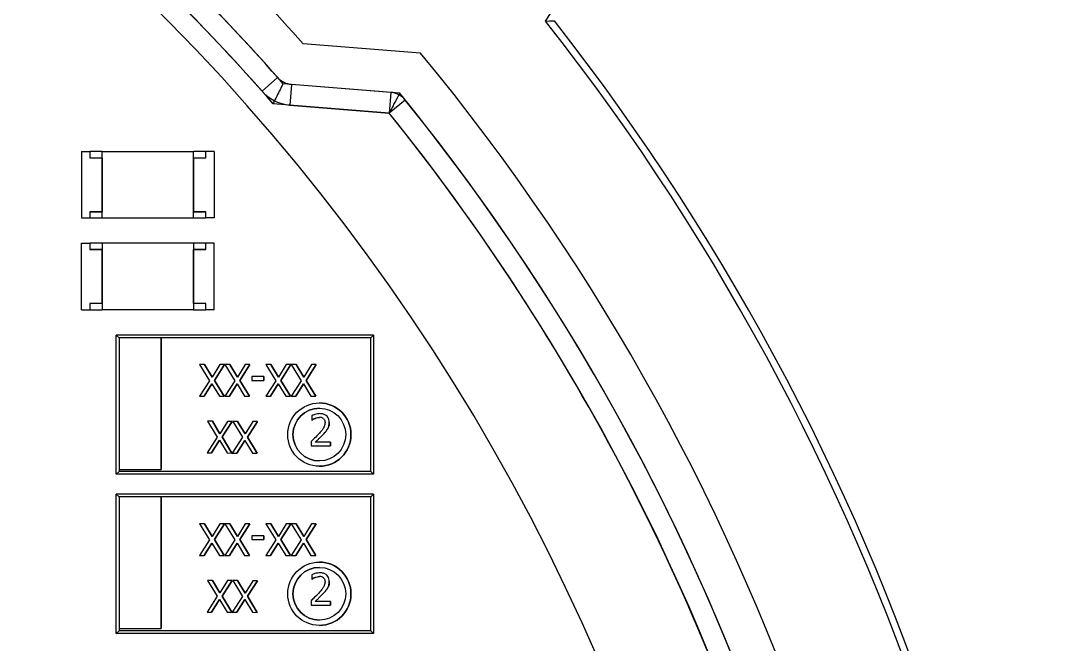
# Model space of a CAD drawing. Header units: millimetres. Extents: x 464 to 694, y 328 to 578.
# Drawn here: x 642.64 to 692.62, y 504.31 to 534.36 of the extents above; entities that cross this region are included whole.
import ezdxf

# ---------------------------------------------------------------- set-up
doc = ezdxf.new("R2010")
doc.units = ezdxf.units.MM

msp = doc.modelspace()

# ---------------------------------------------------------------- linework, layer by layer
at = {"color": 7, "linetype": 'Continuous', "lineweight": 25}
for p, q in [((661.906, 532.798), (656.245, 533.255)), ((661.906, 532.798), (656.245, 533.255)), ((655.015, 531.629), (654.266, 530.966)), ((655.015, 531.629), (655.015, 531.629)), ((660.897, 530.873), (655.281, 531.327)), ((655.684, 531.294), (655.603, 530.298)), ((660.47, 530.908), (655.684, 531.294)), ((655.684, 531.294), (655.684, 531.294)), ((660.47, 530.908), (655.684, 531.294)), ((660.47, 530.908), (660.389, 529.911)), ((660.47, 530.908), (660.47, 530.908)), ((660.47, 530.908), (660.47, 530.908)), ((660.897, 530.873), (660.47, 530.908)), ((660.389, 529.911), (654.795, 530.363)), ((661.168, 530.538), (660.389, 529.911)), ((655.603, 530.298), (660.389, 529.911)), ((645.561, 528.057), (645.561, 524.857)), ((645.561, 528.057), (645.961, 528.057)), ((645.961, 528.057), (645.961, 527.757)), ((646.561, 528.057), (645.961, 528.057)), ((646.561, 528.057), (650.961, 528.057)), ((646.561, 524.857), (646.561, 528.057)), ((650.961, 524.857), (650.961, 528.057)), ((651.561, 528.057), (650.961, 528.057)), ((651.961, 528.057), (651.561, 528.057)), ((651.561, 527.757), (651.561, 528.057)), ((651.961, 528.057), (651.961, 524.857)), ((645.961, 527.757), (646.561, 527.757)), ((646.561, 527.757), (646.561, 525.157)), ((650.961, 527.757), (650.961, 525.157)), ((650.961, 527.757), (651.561, 527.757)), ((645.561, 524.857), (645.661, 524.857)), ((645.561, 524.857), (645.561, 524.857)), ((645.561, 524.857), (645.961, 524.857)), ((645.661, 524.857), (645.661, 524.857)), ((645.661, 524.857), (645.961, 524.857)), ((646.561, 525.157), (645.961, 525.157)), ((645.961, 525.157), (645.961, 524.857)), ((645.961, 525.157), (646.561, 525.157)), ((645.961, 524.857), (646.561, 524.857)), ((645.961, 524.857), (646.561, 524.857)), ((646.561, 524.857), (650.961, 524.857)), ((646.561, 524.857), (650.961, 524.857)), ((651.561, 525.157), (650.961, 525.157)), ((650.961, 525.157), (651.561, 525.157)), ((650.961, 524.857), (651.561, 524.857)), ((650.961, 524.857), (651.561, 524.857)), ((651.561, 524.857), (651.561, 525.157)), ((651.961, 524.857), (651.561, 524.857)), ((651.861, 524.857), (651.561, 524.857)), ((651.961, 524.857), (651.861, 524.857)), ((651.861, 524.857), (651.861, 524.857)), ((651.961, 524.857), (651.961, 524.857)), ((645.561, 523.634), (645.661, 523.634)), ((645.561, 523.634), (645.961, 523.634)), ((645.561, 523.634), (645.561, 523.634)), ((645.561, 520.434), (645.561, 523.634)), ((645.661, 523.634), (645.661, 523.634)), ((645.661, 523.634), (645.961, 523.634)), ((645.961, 523.634), (645.961, 523.334)), ((646.561, 523.634), (645.961, 523.634)), ((646.561, 523.634), (645.961, 523.634)), ((645.961, 523.334), (646.561, 523.334)), ((646.561, 523.334), (645.961, 523.334)), ((646.561, 523.634), (646.561, 520.434)), ((650.961, 523.634), (646.561, 523.634)), ((650.961, 523.634), (646.561, 523.634)), ((646.561, 520.734), (646.561, 523.334)), ((650.961, 523.634), (650.961, 520.434)), ((651.561, 523.634), (650.961, 523.634)), ((651.561, 523.634), (650.961, 523.634)), ((650.961, 520.734), (650.961, 523.334)), ((650.961, 523.334), (651.561, 523.334)), ((651.561, 523.334), (650.961, 523.334)), ((651.961, 523.634), (651.561, 523.634)), ((651.561, 523.334), (651.561, 523.634)), ((651.861, 523.634), (651.561, 523.634)), ((651.861, 523.634), (651.861, 523.634)), ((651.961, 523.634), (651.861, 523.634)), ((651.961, 520.434), (651.961, 523.634)), ((651.961, 523.634), (651.961, 523.634)), ((645.561, 520.434), (645.961, 520.434)), ((646.561, 520.734), (645.961, 520.734)), ((645.961, 520.734), (645.961, 520.434)), ((645.961, 520.434), (646.561, 520.434)), ((650.961, 520.434), (646.561, 520.434)), ((651.561, 520.734), (650.961, 520.734)), ((650.961, 520.434), (651.561, 520.434)), ((651.561, 520.434), (651.561, 520.734)), ((651.961, 520.434), (651.561, 520.434)), ((647.245, 519.213), (647.375, 519.083)), ((659.64, 519.213), (647.245, 519.213)), ((647.245, 518.07), (647.245, 519.213)), ((647.375, 519.083), (647.375, 512.739)), ((649.407, 519.083), (647.375, 519.083)), ((649.407, 512.739), (649.407, 519.083)), ((649.407, 519.083), (649.407, 512.739)), ((659.51, 519.083), (649.407, 519.083)), ((659.51, 519.083), (659.64, 519.213)), ((659.51, 512.638), (659.51, 519.083)), ((659.64, 519.213), (659.64, 518.07)), ((647.245, 513.65), (647.245, 518.07)), ((659.64, 518.07), (659.64, 513.65)), ((659.64, 518.07), (659.64, 518.07)), ((659.64, 518.07), (659.64, 513.65)), ((651.26, 517.787), (651.736, 517.014)), ((651.492, 517.787), (651.26, 517.787)), ((651.862, 517.179), (651.492, 517.787)), ((651.492, 517.787), (651.862, 517.179)), ((652.24, 517.787), (651.862, 517.179)), ((651.973, 517.024), (652.459, 517.787)), ((652.459, 517.787), (651.973, 517.024)), ((652.459, 517.787), (652.24, 517.787)), ((652.476, 517.787), (652.953, 517.014)), ((652.708, 517.787), (652.476, 517.787)), ((653.079, 517.179), (652.708, 517.787)), ((652.708, 517.787), (653.079, 517.179)), ((653.457, 517.787), (653.079, 517.179)), ((653.19, 517.024), (653.675, 517.787)), ((653.675, 517.787), (653.19, 517.024)), ((653.675, 517.787), (653.457, 517.787)), ((654.453, 517.787), (654.93, 517.014)), ((654.685, 517.787), (654.453, 517.787)), ((655.056, 517.179), (654.685, 517.787)), ((654.685, 517.787), (655.056, 517.179)), ((655.434, 517.787), (655.056, 517.179)), ((655.652, 517.787), (655.167, 517.024)), ((655.167, 517.024), (655.652, 517.787)), ((655.652, 517.787), (655.434, 517.787)), ((655.67, 517.787), (656.146, 517.014)), ((655.902, 517.787), (655.67, 517.787)), ((656.272, 517.179), (655.902, 517.787)), ((655.902, 517.787), (656.272, 517.179)), ((656.65, 517.787), (656.272, 517.179)), ((656.384, 517.024), (656.869, 517.787)), ((656.869, 517.787), (656.384, 517.024)), ((656.869, 517.787), (656.65, 517.787)), ((651.736, 517.014), (651.26, 516.263)), ((651.478, 516.263), (651.849, 516.86)), ((651.849, 516.86), (651.478, 516.263)), ((651.849, 516.86), (652.212, 516.263)), ((652.444, 516.263), (651.973, 517.024)), ((651.973, 517.024), (652.444, 516.263)), ((652.953, 517.014), (652.476, 516.263)), ((652.695, 516.263), (653.065, 516.86)), ((653.065, 516.86), (652.695, 516.263)), ((653.065, 516.86), (653.428, 516.263)), ((653.66, 516.263), (653.19, 517.024)), ((653.19, 517.024), (653.66, 516.263)), ((653.775, 517.213), (653.775, 517.028)), ((654.352, 517.213), (653.775, 517.213)), ((653.775, 517.028), (654.352, 517.028)), ((654.352, 517.213), (654.352, 517.028)), ((654.352, 517.028), (654.352, 517.213)), ((654.93, 517.014), (654.453, 516.263)), ((654.672, 516.263), (655.042, 516.86)), ((655.042, 516.86), (654.672, 516.263)), ((655.042, 516.86), (655.405, 516.263)), ((655.638, 516.263), (655.167, 517.024)), ((655.167, 517.024), (655.638, 516.263)), ((656.146, 517.014), (655.67, 516.263)), ((655.888, 516.263), (656.259, 516.86)), ((656.259, 516.86), (655.888, 516.263)), ((656.259, 516.86), (656.622, 516.263)), ((656.854, 516.263), (656.384, 517.024)), ((656.384, 517.024), (656.854, 516.263)), ((651.26, 516.263), (651.478, 516.263)), ((652.212, 516.263), (652.444, 516.263)), ((652.476, 516.263), (652.695, 516.263)), ((653.428, 516.263), (653.66, 516.263)), ((654.453, 516.263), (654.672, 516.263)), ((655.405, 516.263), (655.638, 516.263)), ((655.67, 516.263), (655.888, 516.263)), ((656.622, 516.263), (656.854, 516.263)), ((651.642, 515.061), (652.108, 514.298)), ((651.875, 515.06), (651.642, 515.061)), ((652.234, 514.461), (651.875, 515.06)), ((651.875, 515.06), (652.234, 514.461)), ((652.608, 515.055), (652.234, 514.461)), ((652.345, 514.306), (652.827, 515.053)), ((652.827, 515.053), (652.345, 514.306)), ((652.827, 515.053), (652.608, 515.055)), ((652.859, 515.053), (653.324, 514.289)), ((653.091, 515.052), (652.859, 515.053)), ((653.45, 514.453), (653.091, 515.052)), ((653.091, 515.052), (653.45, 514.453)), ((653.825, 515.047), (653.45, 514.453)), ((654.043, 515.045), (653.561, 514.298)), ((653.561, 514.298), (654.043, 515.045)), ((654.043, 515.045), (653.825, 515.047)), ((656.663, 515.334), (656.663, 515.116)), ((656.663, 515.116), (656.674, 515.116)), ((652.108, 514.298), (651.617, 513.538)), ((651.836, 513.536), (652.218, 514.141)), ((652.218, 514.141), (651.836, 513.536)), ((652.218, 514.141), (652.584, 513.531)), ((652.816, 513.529), (652.345, 514.306)), ((652.345, 514.306), (652.816, 513.529)), ((653.324, 514.289), (652.834, 513.529)), ((653.052, 513.528), (653.434, 514.133)), ((653.434, 514.133), (653.052, 513.528)), ((653.434, 514.133), (653.801, 513.523)), ((654.033, 513.521), (653.561, 514.298)), ((653.561, 514.298), (654.033, 513.521)), ((656.631, 514.085), (656.631, 513.869)), ((656.631, 513.869), (657.57, 513.869)), ((657.57, 514.045), (656.822, 514.045)), ((657.57, 513.869), (657.57, 514.045)), ((657.57, 514.045), (657.57, 513.869)), ((647.245, 512.507), (647.245, 513.65)), ((651.617, 513.538), (651.836, 513.536)), ((652.584, 513.531), (652.816, 513.529)), ((652.834, 513.529), (653.052, 513.528)), ((653.801, 513.523), (654.033, 513.521)), ((659.64, 513.65), (659.64, 512.507)), ((659.64, 513.65), (659.64, 513.65)), ((647.375, 512.638), (647.245, 512.507)), ((659.64, 512.507), (647.245, 512.507)), ((647.375, 512.739), (649.407, 512.739)), ((647.375, 512.739), (647.375, 512.638)), ((659.51, 512.638), (647.375, 512.638)), ((659.64, 512.507), (659.51, 512.638)), ((647.245, 511.542), (647.375, 511.412)), ((659.64, 511.542), (647.245, 511.542)), ((647.245, 510.399), (647.245, 511.542)), ((647.375, 511.412), (647.375, 505.068)), ((649.407, 511.412), (647.375, 511.412)), ((649.407, 511.412), (649.407, 505.068)), ((649.407, 505.068), (649.407, 511.412)), ((659.51, 511.412), (649.407, 511.412)), ((659.51, 511.412), (659.64, 511.542)), ((659.51, 504.967), (659.51, 511.412)), ((659.64, 511.542), (659.64, 510.399)), ((647.245, 505.98), (647.245, 510.399)), ((659.64, 510.399), (659.64, 505.98)), ((659.64, 510.399), (659.64, 510.399)), ((659.64, 510.399), (659.64, 505.98)), ((651.26, 510.116), (651.736, 509.343)), ((651.492, 510.116), (651.26, 510.116)), ((651.862, 509.509), (651.492, 510.116)), ((651.492, 510.116), (651.862, 509.509)), ((652.24, 510.116), (651.862, 509.509)), ((651.973, 509.353), (652.459, 510.116)), ((652.459, 510.116), (651.973, 509.353)), ((652.459, 510.116), (652.24, 510.116)), ((652.476, 510.116), (652.953, 509.343)), ((652.708, 510.116), (652.476, 510.116)), ((653.079, 509.509), (652.708, 510.116)), ((652.708, 510.116), (653.079, 509.509)), ((653.457, 510.116), (653.079, 509.509)), ((653.675, 510.116), (653.19, 509.353)), ((653.19, 509.353), (653.675, 510.116)), ((653.675, 510.116), (653.457, 510.116)), ((654.453, 510.116), (654.93, 509.343)), ((654.685, 510.116), (654.453, 510.116)), ((655.056, 509.509), (654.685, 510.116)), ((654.685, 510.116), (655.056, 509.509)), ((655.434, 510.116), (655.056, 509.509)), ((655.652, 510.116), (655.167, 509.353)), ((655.167, 509.353), (655.652, 510.116)), ((655.652, 510.116), (655.434, 510.116)), ((655.67, 510.116), (656.146, 509.343)), ((655.902, 510.116), (655.67, 510.116)), ((656.272, 509.509), (655.902, 510.116)), ((655.902, 510.116), (656.272, 509.509)), ((656.65, 510.116), (656.272, 509.509)), ((656.869, 510.116), (656.384, 509.353)), ((656.384, 509.353), (656.869, 510.116)), ((656.869, 510.116), (656.65, 510.116)), ((651.736, 509.343), (651.26, 508.592)), ((652.444, 508.592), (651.973, 509.353)), ((651.973, 509.353), (652.444, 508.592)), ((652.953, 509.343), (652.476, 508.592)), ((653.66, 508.592), (653.19, 509.353)), ((653.19, 509.353), (653.66, 508.592)), ((653.775, 509.542), (653.775, 509.357)), ((654.352, 509.542), (653.775, 509.542)), ((653.775, 509.357), (654.352, 509.357)), ((654.352, 509.542), (654.352, 509.357)), ((654.352, 509.357), (654.352, 509.542)), ((654.93, 509.343), (654.453, 508.592)), ((655.638, 508.592), (655.167, 509.353)), ((655.167, 509.353), (655.638, 508.592)), ((656.146, 509.343), (655.67, 508.592)), ((656.854, 508.592), (656.384, 509.353)), ((656.384, 509.353), (656.854, 508.592)), ((651.478, 508.592), (651.849, 509.189)), ((651.849, 509.189), (651.478, 508.592)), ((651.849, 509.189), (652.212, 508.592)), ((652.695, 508.592), (653.065, 509.189)), ((653.065, 509.189), (652.695, 508.592)), ((653.065, 509.189), (653.428, 508.592)), ((654.672, 508.592), (655.042, 509.189)), ((655.042, 509.189), (654.672, 508.592)), ((655.042, 509.189), (655.405, 508.592)), ((655.888, 508.592), (656.259, 509.189)), ((656.259, 509.189), (655.888, 508.592)), ((656.259, 509.189), (656.622, 508.592)), ((651.26, 508.592), (651.478, 508.592)), ((652.212, 508.592), (652.444, 508.592)), ((652.476, 508.592), (652.695, 508.592)), ((653.428, 508.592), (653.66, 508.592)), ((654.453, 508.592), (654.672, 508.592)), ((655.405, 508.592), (655.638, 508.592)), ((655.67, 508.592), (655.888, 508.592)), ((656.622, 508.592), (656.854, 508.592)), ((651.642, 507.391), (652.108, 506.627)), ((651.875, 507.389), (651.642, 507.391)), ((652.234, 506.79), (651.875, 507.389)), ((651.875, 507.389), (652.234, 506.79)), ((652.608, 507.384), (652.234, 506.79)), ((652.827, 507.383), (652.345, 506.635)), ((652.345, 506.635), (652.827, 507.383)), ((652.827, 507.383), (652.608, 507.384)), ((652.859, 507.382), (653.324, 506.618)), ((653.091, 507.381), (652.859, 507.382)), ((653.45, 506.782), (653.091, 507.381)), ((653.091, 507.381), (653.45, 506.782)), ((653.825, 507.376), (653.45, 506.782)), ((653.561, 506.627), (654.043, 507.374)), ((654.043, 507.374), (653.561, 506.627)), ((654.043, 507.374), (653.825, 507.376)), ((656.663, 507.663), (656.663, 507.445)), ((656.663, 507.445), (656.674, 507.445)), ((652.108, 506.627), (651.617, 505.867)), ((651.836, 505.865), (652.218, 506.47)), ((652.218, 506.47), (651.836, 505.865)), ((652.218, 506.47), (652.584, 505.86)), ((652.816, 505.859), (652.345, 506.635)), ((652.345, 506.635), (652.816, 505.859)), ((653.324, 506.618), (652.834, 505.859)), ((653.052, 505.857), (653.434, 506.462)), ((653.434, 506.462), (653.052, 505.857)), ((653.434, 506.462), (653.801, 505.852)), ((654.033, 505.85), (653.561, 506.627)), ((653.561, 506.627), (654.033, 505.85)), ((656.631, 506.414), (656.631, 506.198)), ((657.57, 506.375), (656.822, 506.375)), ((657.57, 506.198), (657.57, 506.375)), ((657.57, 506.375), (657.57, 506.198)), ((647.245, 504.837), (647.245, 505.98)), ((651.617, 505.867), (651.836, 505.865)), ((652.584, 505.86), (652.816, 505.859)), ((652.834, 505.859), (653.052, 505.857)), ((653.801, 505.852), (654.033, 505.85)), ((656.631, 506.198), (657.57, 506.198)), ((659.64, 505.98), (659.64, 504.837)), ((659.64, 505.98), (659.64, 505.98)), ((647.375, 504.967), (647.245, 504.837)), ((647.375, 505.068), (649.407, 505.068)), ((647.375, 505.068), (647.375, 504.967)), ((659.51, 504.967), (647.375, 504.967)), ((659.64, 504.837), (659.51, 504.967)), ((659.64, 504.837), (647.245, 504.837))]:
    msp.add_line(p, q, dxfattribs=at)
at = {"color": 7, "linetype": 'Continuous', "lineweight": 25, "flags": 128}
for points in [[(657.027, 512.892), (657.027, 512.892)], [(657.027, 505.221), (657.027, 505.221)]]:
    msp.add_lwpolyline(points, dxfattribs=at)
at = {"color": 7, "linetype": 'Continuous', "lineweight": 25}
for centre, radius in [((657.027, 514.416), 1.524), ((657.027, 514.416), 1.27), ((657.027, 506.745), 1.524), ((657.027, 506.745), 1.27)]:
    msp.add_circle(centre, radius, dxfattribs=at)
for centre, radius, start, end in [((578.526, 464), 100.099, 314.4115, 225.62855), ((659.913, 539.731), 9.657, 326.0792, 45), ((578.526, 464), 104.099, 41.70376, 48.29624), ((578.526, 464), 104.099, 41.70376, 48.29624), ((578.526, 464), 102.099, 41.25582, 48.74418), ((578.526, 464), 102.099, 41.48151, 48.51849), ((578.526, 464), 102.099, 41.48151, 48.51849), ((578.526, 464), 101.099, 41.0266, 48.9734), ((578.526, 464), 101.099, 41.48151, 48.51849), ((578.526, 464), 113.756, 317.34159, 38.19608), ((578.526, 464), 114.099, 317.40891, 38.07223), ((578.526, 464), 114.099, 317.40891, 38.07223), ((578.526, 464), 114.099, 317.40891, 38.07223), ((578.526, 464), 108.099, 316.18346, 39.52612), ((578.526, 464), 108.099, 316.18346, 39.52612), ((655.764, 532.291), 1, 221.4815, 265.3796), ((655.764, 532.291), 1, 221.4815, 265.3796), ((655.764, 532.291), 2, 221.4815, 265.3796), ((578.526, 464), 106.099, 315.7508, 39.07105), ((660.389, 529.911), 1, 38.8384, 85.3796), ((660.389, 529.911), 1, 38.8384, 85.3796), ((578.526, 464), 106.099, 38.83836, 39.07105), ((578.526, 464), 106.099, 315.96873, 38.83836), ((578.526, 464), 106.099, 315.96873, 38.83836), ((578.526, 464), 105.099, 315.96873, 38.83836), ((578.526, 464), 105.099, 15.80648, 38.83836), ((657.027, 514.416), 1.524, 270, 90), ((657.027, 514.416), 1.27, 90, 270), ((657.027, 506.745), 1.27, 90, 270), ((657.027, 506.745), 1.524, 270, 90)]:
    msp.add_arc(centre, radius, start, end, dxfattribs=at)
at = {"color": 7, "linetype": 'Continuous', "lineweight": 25, "extrusion": (-8.64448e-09, -1.06866e-08, 1)}
for centre in [(656.379, 514.154), (656.379, 506.483)]:
    msp.add_ellipse(centre, major_axis=(-0.839, -1.038, 0), ratio=0.415018, start_param=3.127992, end_param=3.465473, dxfattribs=at)
at = {"color": 7, "linetype": 'Continuous', "lineweight": 25}
msp.add_open_spline([(667.926, 534.342), (668.202, 534.352), (668.348, 534.36), (668.348, 534.36)], degree=3, dxfattribs=at)
for points, knots in [([(655.281, 531.327), (655.281, 531.327), (655.223, 531.212), (655.041, 530.851), (654.917, 530.605), (654.795, 530.363)], [0, 0, 0, 0, 0.5, 0.5, 1, 1, 1, 1]), ([(660.897, 530.873), (660.897, 530.873), (660.836, 530.758), (660.646, 530.396), (660.516, 530.151), (660.389, 529.911)], [0, 0, 0, 0, 0.5, 0.5, 1, 1, 1, 1]), ([(657.053, 515.425), (657.014, 515.423), (656.932, 515.419), (656.824, 515.392), (656.733, 515.364), (656.684, 515.343), (656.663, 515.334)], [0, 0, 0, 0, 0.291286, 0.605449, 0.825192, 1, 1, 1, 1]), ([(657.507, 515.006), (657.505, 515.051), (657.499, 515.137), (657.446, 515.253), (657.354, 515.349), (657.218, 515.415), (657.11, 515.422), (657.053, 515.425)], [0, 0, 0, 0, 0.191988, 0.366276, 0.540211, 0.754121, 1, 1, 1, 1]), ([(656.674, 515.116), (656.698, 515.133), (656.745, 515.165), (656.797, 515.189), (656.822, 515.2)], [0, 0, 0, 0, 0.518906, 1, 1, 1, 1]), ([(656.822, 515.2), (656.79, 515.185), (656.739, 515.161), (656.692, 515.129), (656.674, 515.116)], [0, 0, 0, 0, 0.611944, 1, 1, 1, 1]), ([(656.822, 515.2), (656.861, 515.215), (656.931, 515.241), (657.006, 515.246), (657.038, 515.248)], [0, 0, 0, 0, 0.563268, 1, 1, 1, 1]), ([(657.3, 514.995), (657.298, 514.965), (657.295, 514.904), (657.266, 514.814), (657.213, 514.712), (657.122, 514.591), (657.043, 514.502), (656.999, 514.452)], [0, 0, 0, 0, 0.142566, 0.287369, 0.441812, 0.681763, 1, 1, 1, 1]), ([(657.225, 515.187), (657.237, 515.174), (657.263, 515.148), (657.294, 515.082), (657.297, 515.029), (657.3, 514.995)], [0, 0, 0, 0, 0.25146, 0.519086, 1, 1, 1, 1]), ([(657.428, 514.701), (657.453, 514.753), (657.5, 514.85), (657.505, 514.956), (657.507, 515.006)], [0, 0, 0, 0, 0.534256, 1, 1, 1, 1]), ([(657.507, 515.006), (657.506, 514.974), (657.504, 514.912), (657.481, 514.808), (657.448, 514.741), (657.428, 514.701)], [0, 0, 0, 0, 0.303217, 0.583601, 1, 1, 1, 1]), ([(656.999, 514.452), (656.933, 514.383), (656.814, 514.257), (656.688, 514.139), (656.631, 514.085)], [0, 0, 0, 0, 0.548519, 1, 1, 1, 1]), ([(656.822, 514.045), (656.853, 514.075), (656.926, 514.143), (657.063, 514.271), (657.163, 514.376), (657.225, 514.441)], [0, 0, 0, 0, 0.227909, 0.527823, 1, 1, 1, 1]), ([(657.225, 514.441), (657.268, 514.487), (657.344, 514.568), (657.403, 514.662), (657.428, 514.701)], [0, 0, 0, 0, 0.577002, 1, 1, 1, 1]), ([(657.428, 514.701), (657.395, 514.651), (657.334, 514.558), (657.259, 514.477), (657.225, 514.441)], [0, 0, 0, 0, 0.545051, 1, 1, 1, 1]), ([(657.053, 507.754), (657.014, 507.752), (656.932, 507.748), (656.824, 507.721), (656.733, 507.693), (656.684, 507.672), (656.663, 507.663)], [0, 0, 0, 0, 0.2912864, 0.6054495, 0.8251923, 1, 1, 1, 1]), ([(656.674, 507.445), (656.698, 507.462), (656.745, 507.494), (656.797, 507.518), (656.822, 507.529)], [0, 0, 0, 0, 0.518906, 1, 1, 1, 1]), ([(656.822, 507.529), (656.79, 507.514), (656.739, 507.49), (656.692, 507.458), (656.674, 507.445)], [0, 0, 0, 0, 0.611944, 1, 1, 1, 1]), ([(656.822, 507.529), (656.861, 507.544), (656.931, 507.57), (657.006, 507.575), (657.038, 507.578)], [0, 0, 0, 0, 0.563268, 1, 1, 1, 1]), ([(657.507, 507.336), (657.505, 507.38), (657.499, 507.466), (657.446, 507.583), (657.354, 507.679), (657.218, 507.745), (657.11, 507.751), (657.053, 507.754)], [0, 0, 0, 0, 0.191988, 0.366276, 0.540211, 0.754121, 1, 1, 1, 1]), ([(657.225, 507.516), (657.237, 507.503), (657.263, 507.477), (657.294, 507.412), (657.297, 507.359), (657.3, 507.324)], [0, 0, 0, 0, 0.2514599, 0.5190862, 1, 1, 1, 1]), ([(657.3, 507.324), (657.298, 507.294), (657.295, 507.233), (657.266, 507.143), (657.213, 507.041), (657.122, 506.92), (657.043, 506.831), (656.999, 506.781)], [0, 0, 0, 0, 0.142566, 0.287369, 0.441812, 0.681763, 1, 1, 1, 1]), ([(657.225, 506.77), (657.268, 506.817), (657.344, 506.897), (657.403, 506.991), (657.428, 507.03)], [0, 0, 0, 0, 0.577002, 1, 1, 1, 1]), ([(657.428, 507.03), (657.395, 506.98), (657.334, 506.888), (657.259, 506.807), (657.225, 506.77)], [0, 0, 0, 0, 0.545051, 1, 1, 1, 1]), ([(657.428, 507.03), (657.453, 507.082), (657.5, 507.179), (657.505, 507.286), (657.507, 507.336)], [0, 0, 0, 0, 0.534256, 1, 1, 1, 1]), ([(657.507, 507.336), (657.506, 507.303), (657.504, 507.241), (657.481, 507.137), (657.448, 507.07), (657.428, 507.03)], [0, 0, 0, 0, 0.303217, 0.583601, 1, 1, 1, 1]), ([(656.999, 506.781), (656.933, 506.712), (656.814, 506.586), (656.688, 506.468), (656.631, 506.414)], [0, 0, 0, 0, 0.548519, 1, 1, 1, 1]), ([(656.822, 506.375), (656.853, 506.404), (656.926, 506.472), (657.063, 506.601), (657.163, 506.706), (657.225, 506.77)], [0, 0, 0, 0, 0.227909, 0.527823, 1, 1, 1, 1])]:
    msp.add_open_spline(points, degree=3, knots=knots, dxfattribs=at)

doc.saveas('drawing.dxf')
